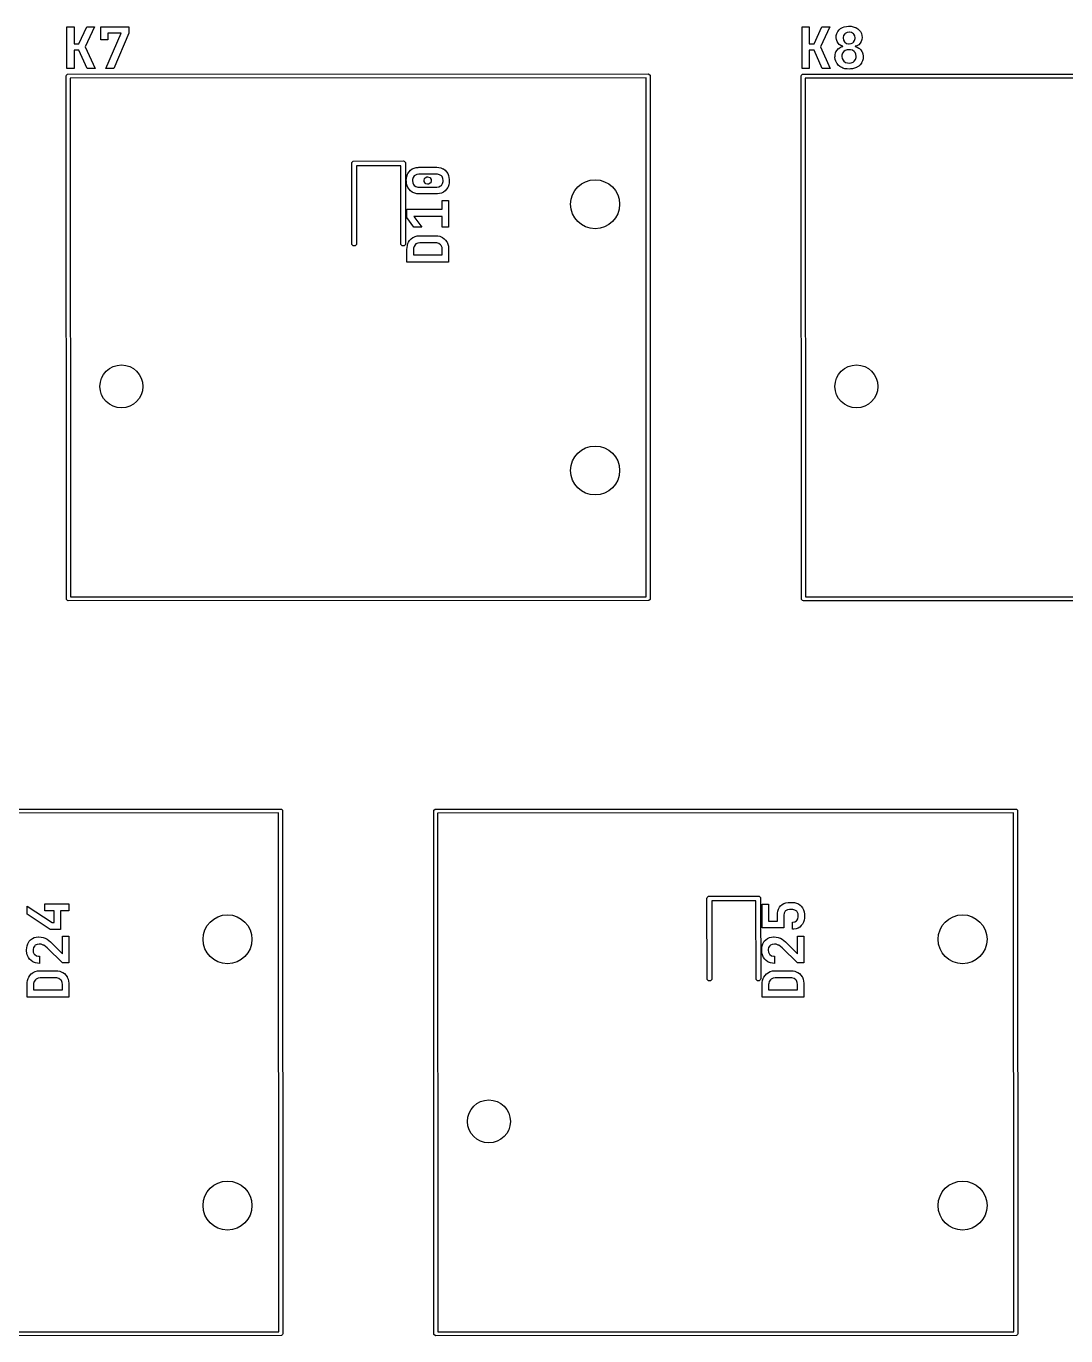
# Model space of a CAD drawing. Extents: x 0.7 to 11, y -6.1 to -1.6.
# Drawn here: x 5.341 to 6.344, y -2.939 to -1.676 of the extents above; entities that cross this region are included whole.
import ezdxf

# ---------------------------------------------------------------- set-up
doc = ezdxf.new("R2010")
doc.units = 0
doc.header["$MEASUREMENT"] = 0
doc.layers.add('BLACK', color=7, linetype='CONTINUOUS')

msp = doc.modelspace()

# ---------------------------------------------------------------- linework, layer by layer
at = {"layer": 'BLACK', "linetype": 'CONTINUOUS'}
for p, q in [((5.3806, -1.7171), (5.3806, -1.6769)), ((5.3806, -1.6769), (5.3875, -1.6769)), ((5.3875, -1.6769), (5.3875, -1.6933)), ((5.3922, -1.6933), (5.3999, -1.6769)), ((5.4073, -1.6769), (5.3983, -1.6961)), ((5.3999, -1.6769), (5.4073, -1.6769)), ((5.4132, -1.6895), (5.4132, -1.6769)), ((5.4132, -1.6769), (5.4403, -1.6769)), ((5.4403, -1.6769), (5.4403, -1.683)), ((6.0893, -1.7171), (6.0893, -1.6769)), ((6.0893, -1.6769), (6.0962, -1.6769)), ((6.0962, -1.6769), (6.0962, -1.6933)), ((6.1009, -1.6933), (6.1085, -1.6769)), ((6.116, -1.6769), (6.107, -1.6961)), ((6.1085, -1.6769), (6.116, -1.6769)), ((6.125, -1.68), (6.1265, -1.6787)), ((6.1265, -1.6787), (6.1282, -1.6777)), ((6.1282, -1.6777), (6.13, -1.677)), ((6.13, -1.677), (6.132, -1.6765)), ((6.132, -1.6765), (6.134, -1.6763)), ((6.134, -1.6763), (6.1346, -1.6763)), ((6.1346, -1.6763), (6.1367, -1.6764)), ((6.1367, -1.6764), (6.1387, -1.6768)), ((6.1387, -1.6768), (6.1406, -1.6775)), ((6.1406, -1.6775), (6.1412, -1.6777)), ((6.1412, -1.6777), (6.143, -1.6788)), ((6.143, -1.6788), (6.1445, -1.6801)), ((5.4201, -1.6895), (5.4132, -1.6895)), ((5.4182, -1.7171), (5.4329, -1.683)), ((5.4329, -1.683), (5.4201, -1.683)), ((5.4201, -1.683), (5.4201, -1.6895)), ((5.4403, -1.683), (5.4257, -1.7171)), ((6.1222, -1.6871), (6.1223, -1.6852)), ((6.1222, -1.6877), (6.1222, -1.6871)), ((6.1224, -1.6891), (6.1222, -1.6877)), ((6.1223, -1.6852), (6.1229, -1.6833)), ((6.123, -1.691), (6.1224, -1.6891)), ((6.1229, -1.6833), (6.1238, -1.6815)), ((6.124, -1.6928), (6.123, -1.691)), ((6.1238, -1.6815), (6.125, -1.68)), ((6.1293, -1.6853), (6.1289, -1.6872)), ((6.1289, -1.6872), (6.1289, -1.6877)), ((6.1289, -1.6877), (6.1292, -1.6897)), ((6.1292, -1.6897), (6.1302, -1.6915)), ((6.1305, -1.6836), (6.1293, -1.6853)), ((6.1302, -1.6915), (6.1305, -1.6918)), ((6.1309, -1.6833), (6.1305, -1.6836)), ((6.1305, -1.6918), (6.1322, -1.6929)), ((6.1327, -1.6823), (6.1309, -1.6833)), ((6.1346, -1.6821), (6.1327, -1.6823)), ((6.1351, -1.6821), (6.1346, -1.6821)), ((6.1371, -1.6825), (6.1351, -1.6821)), ((6.1388, -1.6836), (6.1371, -1.6825)), ((6.1383, -1.6923), (6.1388, -1.6918)), ((6.1391, -1.6839), (6.1388, -1.6836)), ((6.1388, -1.6918), (6.14, -1.6901)), ((6.1401, -1.6857), (6.1391, -1.6839)), ((6.14, -1.6901), (6.1404, -1.6882)), ((6.1404, -1.6877), (6.1401, -1.6857)), ((6.1404, -1.6882), (6.1404, -1.6877)), ((6.1445, -1.6801), (6.1456, -1.6815)), ((6.1464, -1.691), (6.1453, -1.6928)), ((6.1456, -1.6815), (6.1465, -1.6833)), ((6.147, -1.6891), (6.1464, -1.691)), ((6.1465, -1.6833), (6.147, -1.6852)), ((6.147, -1.6852), (6.1472, -1.6871)), ((6.1472, -1.6871), (6.147, -1.6891)), ((5.3875, -1.6933), (5.3922, -1.6933)), ((5.3922, -1.6993), (5.3875, -1.6993)), ((5.3875, -1.6993), (5.3875, -1.7171)), ((5.4001, -1.7171), (5.3922, -1.6993)), ((5.3983, -1.6961), (5.4078, -1.7171)), ((6.0962, -1.6933), (6.1009, -1.6933)), ((6.1009, -1.6993), (6.0962, -1.6993)), ((6.0962, -1.6993), (6.0962, -1.7171)), ((6.1088, -1.7171), (6.1009, -1.6993)), ((6.107, -1.6961), (6.1164, -1.7171)), ((6.1211, -1.7054), (6.1212, -1.7038)), ((6.1212, -1.7038), (6.1217, -1.7019)), ((6.1217, -1.7019), (6.122, -1.7012)), ((6.122, -1.7012), (6.123, -1.6995)), ((6.123, -1.6995), (6.1244, -1.698)), ((6.1251, -1.694), (6.124, -1.6928)), ((6.1244, -1.698), (6.1247, -1.6977)), ((6.1247, -1.6977), (6.1263, -1.6967)), ((6.1268, -1.6951), (6.1251, -1.694)), ((6.1263, -1.6967), (6.1282, -1.696)), ((6.1287, -1.6957), (6.1268, -1.6951)), ((6.1278, -1.7042), (6.1277, -1.7054)), ((6.1284, -1.7024), (6.1278, -1.7042)), ((6.1282, -1.696), (6.1287, -1.6959)), ((6.1297, -1.7007), (6.1284, -1.7024)), ((6.1287, -1.6959), (6.1287, -1.6957)), ((6.1308, -1.6999), (6.1297, -1.7007)), ((6.1327, -1.6992), (6.1308, -1.6999)), ((6.1322, -1.6929), (6.1342, -1.6934)), ((6.1346, -1.699), (6.1327, -1.6992)), ((6.1342, -1.6934), (6.1346, -1.6934)), ((6.1346, -1.6934), (6.1366, -1.6931)), ((6.1361, -1.6991), (6.1346, -1.699)), ((6.138, -1.6996), (6.1361, -1.6991)), ((6.1366, -1.6931), (6.1383, -1.6923)), ((6.1396, -1.7007), (6.138, -1.6996)), ((6.1404, -1.7016), (6.1396, -1.7007)), ((6.1413, -1.7034), (6.1404, -1.7016)), ((6.1421, -1.6953), (6.1406, -1.6957)), ((6.1406, -1.6957), (6.1406, -1.6959)), ((6.1406, -1.6959), (6.1425, -1.6964)), ((6.1416, -1.7054), (6.1413, -1.7034)), ((6.1439, -1.6942), (6.1421, -1.6953)), ((6.1425, -1.6964), (6.1442, -1.6974)), ((6.1453, -1.6928), (6.1439, -1.6942)), ((6.1442, -1.6974), (6.1446, -1.6977)), ((6.1446, -1.6977), (6.146, -1.6992)), ((6.146, -1.6992), (6.1471, -1.7008)), ((6.1471, -1.7008), (6.1473, -1.7012)), ((6.1473, -1.7012), (6.1479, -1.7031)), ((6.1479, -1.7031), (6.1482, -1.7051)), ((5.3875, -1.7171), (5.3806, -1.7171)), ((5.4078, -1.7171), (5.4001, -1.7171)), ((5.4257, -1.7171), (5.4182, -1.7171)), ((6.0962, -1.7171), (6.0893, -1.7171)), ((6.1164, -1.7171), (6.1088, -1.7171)), ((6.121, -1.7058), (6.1211, -1.7054)), ((6.121, -1.7062), (6.121, -1.7058)), ((6.1213, -1.7083), (6.121, -1.7062)), ((6.1219, -1.7102), (6.1213, -1.7083)), ((6.1228, -1.712), (6.1219, -1.7102)), ((6.123, -1.7123), (6.1228, -1.712)), ((6.1242, -1.7138), (6.123, -1.7123)), ((6.1258, -1.7151), (6.1242, -1.7138)), ((6.1276, -1.7162), (6.1258, -1.7151)), ((6.1287, -1.7167), (6.1276, -1.7162)), ((6.1277, -1.7054), (6.128, -1.7074)), ((6.128, -1.7074), (6.1289, -1.7092)), ((6.1306, -1.7173), (6.1287, -1.7167)), ((6.1289, -1.7092), (6.1297, -1.7101)), ((6.1297, -1.7101), (6.1313, -1.7112)), ((6.1313, -1.7112), (6.1332, -1.7117)), ((6.1332, -1.7117), (6.1347, -1.7119)), ((6.1347, -1.7119), (6.1366, -1.7116)), ((6.1366, -1.7116), (6.1385, -1.7109)), ((6.14, -1.7169), (6.138, -1.7174)), ((6.1385, -1.7109), (6.1396, -1.7101)), ((6.1396, -1.7101), (6.1409, -1.7084)), ((6.1418, -1.7162), (6.14, -1.7169)), ((6.1409, -1.7084), (6.1415, -1.7065)), ((6.1415, -1.7065), (6.1416, -1.7054)), ((6.1421, -1.716), (6.1418, -1.7162)), ((6.1439, -1.7149), (6.1421, -1.716)), ((6.1453, -1.7135), (6.1439, -1.7149)), ((6.1465, -1.712), (6.1453, -1.7135)), ((6.1467, -1.7116), (6.1465, -1.712)), ((6.1476, -1.7098), (6.1467, -1.7116)), ((6.1481, -1.7079), (6.1476, -1.7098)), ((6.1483, -1.7058), (6.1481, -1.7079)), ((6.1482, -1.7051), (6.1483, -1.7058)), ((5.3799, -1.7244), (5.3801, -1.7237)), ((5.3801, -2.2291), (5.3799, -1.7244)), ((5.3801, -1.7237), (5.3811, -1.7226)), ((5.3811, -1.7226), (5.9409, -1.7224)), ((5.939, -1.7262), (5.3837, -1.7264)), ((5.3837, -1.7264), (5.3839, -2.2265)), ((5.9391, -2.2264), (5.939, -1.7262)), ((5.9409, -1.7224), (5.9417, -1.7226)), ((5.9417, -1.7226), (5.9428, -1.7237)), ((5.9428, -1.7237), (5.9429, -2.2283)), ((6.0886, -1.7244), (6.0887, -1.7237)), ((6.0887, -2.2291), (6.0886, -1.7244)), ((6.0887, -1.7237), (6.0898, -1.7226)), ((6.0898, -1.7226), (6.6496, -1.7224)), ((6.6476, -1.7262), (6.0924, -1.7264)), ((6.0924, -1.7264), (6.0925, -2.2265)), ((6.1327, -1.7176), (6.1306, -1.7173)), ((6.1346, -1.7177), (6.1327, -1.7176)), ((6.1359, -1.7176), (6.1346, -1.7177)), ((6.138, -1.7174), (6.1359, -1.7176)), ((5.6551, -1.8087), (5.6553, -1.8078)), ((5.6553, -1.8867), (5.6551, -1.8087)), ((5.6553, -1.8078), (5.6566, -1.8065)), ((5.6566, -1.8065), (5.7047, -1.8063)), ((5.7024, -1.8109), (5.6597, -1.811)), ((5.6597, -1.811), (5.6598, -1.8858)), ((5.7025, -1.8867), (5.7024, -1.8109)), ((5.7047, -1.8063), (5.7056, -1.8065)), ((5.7056, -1.8065), (5.7069, -1.8078)), ((5.7069, -1.8078), (5.7071, -1.8858)), ((5.7093, -1.8184), (5.7104, -1.8168)), ((5.7104, -1.8168), (5.7118, -1.8152)), ((5.7118, -1.8152), (5.7135, -1.814)), ((5.7135, -1.814), (5.7153, -1.8132)), ((5.7153, -1.8132), (5.7172, -1.8127)), ((5.7172, -1.8127), (5.7192, -1.8125)), ((5.7192, -1.8125), (5.7198, -1.8124)), ((5.7198, -1.8124), (5.7372, -1.8124)), ((5.7372, -1.8124), (5.7391, -1.8126)), ((5.7391, -1.8126), (5.7411, -1.813)), ((5.7411, -1.813), (5.743, -1.8137)), ((5.743, -1.8137), (5.7435, -1.814)), ((5.7435, -1.814), (5.7452, -1.8152)), ((5.7452, -1.8152), (5.7466, -1.8168)), ((5.7466, -1.8168), (5.7477, -1.8184)), ((5.7078, -1.8252), (5.7079, -1.8231)), ((5.7079, -1.8262), (5.7078, -1.8252)), ((5.7078, -1.8252), (5.7078, -1.8252)), ((5.7079, -1.8231), (5.7083, -1.8211)), ((5.7081, -1.8282), (5.7079, -1.8262)), ((5.7085, -1.8301), (5.7081, -1.8282)), ((5.7083, -1.8211), (5.709, -1.8191)), ((5.7093, -1.832), (5.7085, -1.8301)), ((5.709, -1.8191), (5.7093, -1.8184)), ((5.7143, -1.8223), (5.7138, -1.8243)), ((5.7138, -1.8243), (5.7138, -1.8252)), ((5.7138, -1.8252), (5.714, -1.8272)), ((5.714, -1.8272), (5.7148, -1.829)), ((5.7154, -1.8206), (5.7143, -1.8223)), ((5.7148, -1.829), (5.7154, -1.8298)), ((5.716, -1.8202), (5.7154, -1.8206)), ((5.7154, -1.8298), (5.7171, -1.8309)), ((5.7178, -1.8192), (5.716, -1.8202)), ((5.7198, -1.8189), (5.7178, -1.8192)), ((5.7372, -1.8189), (5.7198, -1.8189)), ((5.725, -1.8252), (5.7254, -1.8233)), ((5.725, -1.8261), (5.725, -1.8252)), ((5.7258, -1.8278), (5.725, -1.8261)), ((5.7254, -1.8233), (5.7258, -1.8226)), ((5.7258, -1.8226), (5.7276, -1.8216)), ((5.7265, -1.8284), (5.7258, -1.8278)), ((5.7283, -1.8288), (5.7265, -1.8284)), ((5.7276, -1.8216), (5.7283, -1.8216)), ((5.7283, -1.8216), (5.7303, -1.8221)), ((5.7292, -1.8288), (5.7283, -1.8288)), ((5.7309, -1.8278), (5.7292, -1.8288)), ((5.7303, -1.8221), (5.7309, -1.8226)), ((5.7309, -1.8226), (5.7318, -1.8243)), ((5.7314, -1.8272), (5.7309, -1.8278)), ((5.7318, -1.8252), (5.7314, -1.8272)), ((5.7318, -1.8243), (5.7318, -1.8252)), ((5.738, -1.819), (5.7372, -1.8189)), ((5.7399, -1.8195), (5.738, -1.819)), ((5.7391, -1.8312), (5.7409, -1.8304)), ((5.7416, -1.8206), (5.7399, -1.8195)), ((5.7409, -1.8304), (5.7416, -1.8298)), ((5.7422, -1.8214), (5.7416, -1.8206)), ((5.7416, -1.8298), (5.7427, -1.8281)), ((5.743, -1.8232), (5.7422, -1.8214)), ((5.7427, -1.8281), (5.7432, -1.8261)), ((5.7432, -1.8252), (5.743, -1.8232)), ((5.7432, -1.8261), (5.7432, -1.8252)), ((5.7477, -1.8184), (5.7485, -1.8203)), ((5.7487, -1.8293), (5.748, -1.8312)), ((5.7485, -1.8203), (5.7489, -1.8222)), ((5.7491, -1.8273), (5.7487, -1.8293)), ((5.7489, -1.8222), (5.7491, -1.8242)), ((5.7491, -1.8242), (5.7492, -1.8252)), ((5.7492, -1.8252), (5.7491, -1.8273)), ((5.7104, -1.8336), (5.7093, -1.832)), ((5.7118, -1.8352), (5.7104, -1.8336)), ((5.7135, -1.8364), (5.7118, -1.8352)), ((5.714, -1.8367), (5.7135, -1.8364)), ((5.7159, -1.8374), (5.714, -1.8367)), ((5.7179, -1.8379), (5.7159, -1.8374)), ((5.7171, -1.8309), (5.719, -1.8314)), ((5.7198, -1.838), (5.7179, -1.8379)), ((5.719, -1.8314), (5.7198, -1.8315)), ((5.7198, -1.8315), (5.7372, -1.8315)), ((5.7372, -1.838), (5.7198, -1.838)), ((5.7372, -1.8315), (5.7391, -1.8312)), ((5.7378, -1.838), (5.7372, -1.838)), ((5.7397, -1.8378), (5.7378, -1.838)), ((5.7417, -1.8372), (5.7397, -1.8378)), ((5.7435, -1.8364), (5.7417, -1.8372)), ((5.7452, -1.8352), (5.7435, -1.8364)), ((5.7466, -1.8336), (5.7452, -1.8352)), ((5.7477, -1.832), (5.7466, -1.8336)), ((5.748, -1.8312), (5.7477, -1.832)), ((5.7084, -1.8609), (5.7084, -1.8528)), ((5.7084, -1.8528), (5.7424, -1.8528)), ((5.7424, -1.8528), (5.7424, -1.8444)), ((5.7424, -1.8444), (5.7486, -1.8444)), ((5.7486, -1.8444), (5.7486, -1.8702)), ((5.7151, -1.8702), (5.7084, -1.8609)), ((5.7424, -1.8597), (5.7151, -1.8597)), ((5.7151, -1.8597), (5.7228, -1.8702)), ((5.7424, -1.8702), (5.7424, -1.8597)), ((5.7124, -1.8814), (5.714, -1.8802)), ((5.714, -1.8802), (5.7143, -1.88)), ((5.7143, -1.88), (5.7162, -1.8791)), ((5.7228, -1.8702), (5.7151, -1.8702)), ((5.7162, -1.8791), (5.7182, -1.8786)), ((5.7182, -1.8786), (5.7202, -1.8783)), ((5.7202, -1.8783), (5.7209, -1.8783)), ((5.7209, -1.8783), (5.736, -1.8783)), ((5.736, -1.8783), (5.7381, -1.8784)), ((5.7381, -1.8784), (5.74, -1.8788)), ((5.74, -1.8788), (5.7419, -1.8796)), ((5.7419, -1.8796), (5.7427, -1.88)), ((5.7486, -1.8702), (5.7424, -1.8702)), ((5.7427, -1.88), (5.7443, -1.8812)), ((5.7443, -1.8812), (5.7457, -1.8826)), ((5.6566, -1.888), (5.6553, -1.8867)), ((5.6584, -1.888), (5.6566, -1.888)), ((5.6597, -1.8867), (5.6584, -1.888)), ((5.6598, -1.8858), (5.6597, -1.8867)), ((5.7038, -1.888), (5.7025, -1.8867)), ((5.7056, -1.888), (5.7038, -1.888)), ((5.7069, -1.8867), (5.7056, -1.888)), ((5.7071, -1.8858), (5.7069, -1.8867)), ((5.7084, -1.8917), (5.7085, -1.8898)), ((5.7084, -1.9037), (5.7084, -1.8917)), ((5.7085, -1.8898), (5.7088, -1.8877)), ((5.7088, -1.8877), (5.7094, -1.8858)), ((5.7094, -1.8858), (5.7099, -1.8847)), ((5.7099, -1.8847), (5.711, -1.8829)), ((5.711, -1.8829), (5.7124, -1.8814)), ((5.7147, -1.8905), (5.7146, -1.8917)), ((5.7146, -1.8917), (5.7146, -1.8968)), ((5.7152, -1.8886), (5.7147, -1.8905)), ((5.7163, -1.887), (5.7152, -1.8886)), ((5.7171, -1.8863), (5.7163, -1.887)), ((5.7189, -1.8855), (5.7171, -1.8863)), ((5.7209, -1.8852), (5.7189, -1.8855)), ((5.736, -1.8852), (5.7209, -1.8852)), ((5.7371, -1.8853), (5.736, -1.8852)), ((5.7391, -1.8858), (5.7371, -1.8853)), ((5.7407, -1.887), (5.7391, -1.8858)), ((5.7414, -1.8878), (5.7407, -1.887)), ((5.7422, -1.8897), (5.7414, -1.8878)), ((5.7424, -1.8917), (5.7422, -1.8897)), ((5.7424, -1.8968), (5.7424, -1.8917)), ((5.7457, -1.8826), (5.7469, -1.8843)), ((5.7469, -1.8843), (5.7471, -1.8847)), ((5.7471, -1.8847), (5.7478, -1.8864)), ((5.7478, -1.8864), (5.7483, -1.8884)), ((5.7483, -1.8884), (5.7486, -1.8905)), ((5.7486, -1.8905), (5.7486, -1.8917)), ((5.7486, -1.8917), (5.7486, -1.9037)), ((5.7486, -1.9037), (5.7084, -1.9037)), ((5.7146, -1.8968), (5.7424, -1.8968)), ((5.3811, -2.2302), (5.3801, -2.2291)), ((5.3819, -2.2303), (5.3811, -2.2302)), ((5.9417, -2.2302), (5.3819, -2.2303)), ((5.3839, -2.2265), (5.9391, -2.2264)), ((5.9428, -2.2291), (5.9417, -2.2302)), ((5.9429, -2.2283), (5.9428, -2.2291)), ((6.0898, -2.2302), (6.0887, -2.2291)), ((6.0906, -2.2303), (6.0898, -2.2302)), ((6.6504, -2.2302), (6.0906, -2.2303)), ((6.0925, -2.2265), (6.6478, -2.2264)), ((5.0268, -2.4313), (5.5866, -2.4311)), ((5.5846, -2.4349), (5.0294, -2.435)), ((5.5848, -2.935), (5.5846, -2.4349)), ((5.5866, -2.4311), (5.5874, -2.4313)), ((5.5874, -2.4313), (5.5884, -2.4323)), ((5.5884, -2.4323), (5.5886, -2.937)), ((5.7343, -2.4331), (5.7344, -2.4323)), ((5.7344, -2.9378), (5.7343, -2.4331)), ((5.7344, -2.4323), (5.7355, -2.4313)), ((5.7355, -2.4313), (6.2953, -2.4311)), ((6.2933, -2.4349), (5.738, -2.435)), ((5.738, -2.435), (5.7382, -2.9352)), ((6.2935, -2.935), (6.2933, -2.4349)), ((6.2953, -2.4311), (6.296, -2.4313)), ((6.296, -2.4313), (6.2971, -2.4323)), ((6.2971, -2.4323), (6.2972, -2.937)), ((5.3422, -2.5323), (5.3422, -2.5246)), ((5.3422, -2.5246), (5.3663, -2.5406)), ((5.3593, -2.5293), (5.3593, -2.5224)), ((5.3593, -2.5224), (5.3825, -2.5224)), ((5.3825, -2.5224), (5.3825, -2.5293)), ((5.9976, -2.5173), (5.9978, -2.5164)), ((5.9978, -2.5954), (5.9976, -2.5173)), ((5.9978, -2.5164), (5.9991, -2.5151)), ((5.9991, -2.5151), (6.0472, -2.515)), ((6.0449, -2.5195), (6.0022, -2.5197)), ((6.0022, -2.5197), (6.0024, -2.5945)), ((6.0451, -2.5954), (6.0449, -2.5195)), ((6.0472, -2.515), (6.0481, -2.5151)), ((6.0481, -2.5151), (6.0494, -2.5164)), ((6.0494, -2.5164), (6.0496, -2.5945)), ((6.0509, -2.5456), (6.0509, -2.5227)), ((6.0509, -2.5227), (6.0571, -2.5227)), ((6.0571, -2.5227), (6.0571, -2.5391)), ((6.0676, -2.5258), (6.0686, -2.5245)), ((6.0686, -2.5245), (6.0701, -2.5232)), ((6.0701, -2.5232), (6.0718, -2.5222)), ((6.0718, -2.5222), (6.0737, -2.5216)), ((6.0737, -2.5216), (6.0759, -2.5213)), ((6.0759, -2.5213), (6.0773, -2.5212)), ((6.0773, -2.5212), (6.08, -2.5212)), ((6.08, -2.5212), (6.0819, -2.5213)), ((6.0819, -2.5213), (6.084, -2.5218)), ((6.084, -2.5218), (6.0859, -2.5226)), ((6.0859, -2.5226), (6.0875, -2.5237)), ((6.0875, -2.5237), (6.0885, -2.5247)), ((6.0885, -2.5247), (6.0898, -2.5263)), ((5.3645, -2.5471), (5.3422, -2.5323)), ((5.3684, -2.5293), (5.3593, -2.5293)), ((5.3684, -2.5406), (5.3684, -2.5293)), ((5.3825, -2.5293), (5.3745, -2.5293)), ((5.3745, -2.5293), (5.3745, -2.5471)), ((6.0655, -2.5336), (6.0656, -2.5315)), ((6.0655, -2.5391), (6.0655, -2.5336)), ((6.0656, -2.5315), (6.066, -2.5296)), ((6.066, -2.5296), (6.0666, -2.5275)), ((6.0666, -2.5275), (6.0676, -2.5258)), ((6.072, -2.5314), (6.0716, -2.5333)), ((6.0716, -2.5333), (6.0716, -2.534)), ((6.0716, -2.534), (6.0716, -2.5456)), ((6.0731, -2.5296), (6.072, -2.5314)), ((6.0735, -2.5293), (6.0731, -2.5296)), ((6.0753, -2.5284), (6.0735, -2.5293)), ((6.0773, -2.5281), (6.0753, -2.5284)), ((6.08, -2.5281), (6.0773, -2.5281)), ((6.0804, -2.5281), (6.08, -2.5281)), ((6.0825, -2.5286), (6.0804, -2.5281)), ((6.0842, -2.5297), (6.0825, -2.5286)), ((6.0847, -2.5303), (6.0842, -2.5297)), ((6.0842, -2.5385), (6.0852, -2.5368)), ((6.0855, -2.5321), (6.0847, -2.5303)), ((6.0852, -2.5368), (6.0856, -2.5349)), ((6.0857, -2.5341), (6.0855, -2.5321)), ((6.0856, -2.5349), (6.0857, -2.5341)), ((6.0898, -2.5263), (6.0907, -2.5282)), ((6.0907, -2.5282), (6.0913, -2.5303)), ((6.0913, -2.5303), (6.0916, -2.5323)), ((6.0916, -2.5362), (6.0913, -2.5382)), ((6.0916, -2.5323), (6.0917, -2.5341)), ((6.0917, -2.5341), (6.0916, -2.5362)), ((5.3745, -2.5471), (5.3645, -2.5471)), ((5.3663, -2.5406), (5.3684, -2.5406)), ((6.0716, -2.5456), (6.0509, -2.5456)), ((6.0571, -2.5391), (6.0655, -2.5391)), ((6.0801, -2.5401), (6.0822, -2.5398)), ((6.0801, -2.547), (6.0801, -2.5401)), ((6.0814, -2.547), (6.0801, -2.547)), ((6.0835, -2.5466), (6.0814, -2.547)), ((6.0822, -2.5398), (6.0839, -2.5388)), ((6.0854, -2.5459), (6.0835, -2.5466)), ((6.0839, -2.5388), (6.0842, -2.5385)), ((6.0871, -2.5449), (6.0854, -2.5459)), ((6.0886, -2.5435), (6.0871, -2.5449)), ((6.0896, -2.5421), (6.0886, -2.5435)), ((6.0906, -2.5403), (6.0896, -2.5421)), ((6.0913, -2.5382), (6.0906, -2.5403)), ((5.3418, -2.5649), (5.3422, -2.563)), ((5.3422, -2.563), (5.3428, -2.561)), ((5.3428, -2.561), (5.3432, -2.5603)), ((5.3432, -2.5603), (5.3442, -2.5586)), ((5.3442, -2.5586), (5.3456, -2.5571)), ((5.3456, -2.5571), (5.3473, -2.5559)), ((5.3473, -2.5559), (5.3491, -2.555)), ((5.3496, -2.5629), (5.3484, -2.5645)), ((5.3491, -2.555), (5.351, -2.5545)), ((5.3501, -2.5624), (5.3496, -2.5629)), ((5.3519, -2.5616), (5.3501, -2.5624)), ((5.351, -2.5545), (5.3532, -2.5543)), ((5.3539, -2.5613), (5.3519, -2.5616)), ((5.3532, -2.5543), (5.3536, -2.5543)), ((5.3536, -2.5543), (5.3557, -2.5545)), ((5.3558, -2.5615), (5.3539, -2.5613)), ((5.3557, -2.5545), (5.3576, -2.5549)), ((5.3577, -2.5622), (5.3558, -2.5615)), ((5.3576, -2.5549), (5.3596, -2.5557)), ((5.3582, -2.5625), (5.3577, -2.5622)), ((5.3599, -2.5636), (5.3582, -2.5625)), ((5.3596, -2.5557), (5.3597, -2.5557)), ((5.3597, -2.5557), (5.3615, -2.5567)), ((5.3615, -2.5567), (5.3631, -2.5578)), ((5.3631, -2.5578), (5.3647, -2.5592)), ((5.3647, -2.5592), (5.3662, -2.5606)), ((5.3662, -2.5606), (5.3762, -2.5707)), ((5.3762, -2.5707), (5.3762, -2.5538)), ((5.3762, -2.5538), (5.3825, -2.5538)), ((5.3825, -2.5538), (5.3825, -2.5794)), ((6.0505, -2.5649), (6.0508, -2.563)), ((6.0508, -2.563), (6.0515, -2.561)), ((6.0515, -2.561), (6.0518, -2.5603)), ((6.0518, -2.5603), (6.0529, -2.5586)), ((6.0529, -2.5586), (6.0543, -2.5571)), ((6.0543, -2.5571), (6.056, -2.5559)), ((6.056, -2.5559), (6.0578, -2.555)), ((6.0582, -2.5629), (6.0571, -2.5645)), ((6.0578, -2.555), (6.0597, -2.5545)), ((6.0588, -2.5624), (6.0582, -2.5629)), ((6.0606, -2.5616), (6.0588, -2.5624)), ((6.0597, -2.5545), (6.0618, -2.5543)), ((6.0626, -2.5613), (6.0606, -2.5616)), ((6.0618, -2.5543), (6.0623, -2.5543)), ((6.0623, -2.5543), (6.0644, -2.5545)), ((6.0645, -2.5615), (6.0626, -2.5613)), ((6.0644, -2.5545), (6.0663, -2.5549)), ((6.0663, -2.5622), (6.0645, -2.5615)), ((6.0663, -2.5549), (6.0682, -2.5557)), ((6.0669, -2.5625), (6.0663, -2.5622)), ((6.0686, -2.5636), (6.0669, -2.5625)), ((6.0682, -2.5557), (6.0684, -2.5557)), ((6.0684, -2.5557), (6.0702, -2.5567)), ((6.0702, -2.5567), (6.0718, -2.5578)), ((6.0718, -2.5578), (6.0734, -2.5592)), ((6.0734, -2.5592), (6.0749, -2.5606)), ((6.0749, -2.5606), (6.0849, -2.5707)), ((6.0849, -2.5707), (6.0849, -2.5538)), ((6.0849, -2.5538), (6.0911, -2.5538)), ((6.0911, -2.5538), (6.0911, -2.5794)), ((5.3417, -2.567), (5.3418, -2.5649)), ((5.3417, -2.5679), (5.3417, -2.567)), ((5.3419, -2.5699), (5.3417, -2.5679)), ((5.3424, -2.5718), (5.3419, -2.5699)), ((5.3433, -2.5737), (5.3424, -2.5718)), ((5.3435, -2.5741), (5.3433, -2.5737)), ((5.3446, -2.5757), (5.3435, -2.5741)), ((5.346, -2.5771), (5.3446, -2.5757)), ((5.3484, -2.5645), (5.3479, -2.5665)), ((5.3479, -2.5665), (5.3479, -2.5671)), ((5.3479, -2.5671), (5.3482, -2.5691)), ((5.3482, -2.5691), (5.3491, -2.5709)), ((5.3491, -2.5709), (5.3496, -2.5715)), ((5.3496, -2.5715), (5.3513, -2.5726)), ((5.3513, -2.5726), (5.3533, -2.5731)), ((5.3533, -2.5731), (5.3542, -2.5731)), ((5.3542, -2.5731), (5.3542, -2.58)), ((5.3615, -2.5649), (5.3599, -2.5636)), ((5.3763, -2.5794), (5.3615, -2.5649)), ((6.0504, -2.567), (6.0505, -2.5649)), ((6.0504, -2.5679), (6.0504, -2.567)), ((6.0506, -2.5699), (6.0504, -2.5679)), ((6.0511, -2.5718), (6.0506, -2.5699)), ((6.0519, -2.5737), (6.0511, -2.5718)), ((6.0521, -2.5741), (6.0519, -2.5737)), ((6.0533, -2.5757), (6.0521, -2.5741)), ((6.0547, -2.5771), (6.0533, -2.5757)), ((6.0566, -2.5665), (6.0565, -2.5671)), ((6.0565, -2.5671), (6.0568, -2.5691)), ((6.0571, -2.5645), (6.0566, -2.5665)), ((6.0568, -2.5691), (6.0578, -2.5709)), ((6.0578, -2.5709), (6.0583, -2.5715)), ((6.0583, -2.5715), (6.06, -2.5726)), ((6.06, -2.5726), (6.062, -2.5731)), ((6.062, -2.5731), (6.0629, -2.5731)), ((6.0629, -2.5731), (6.0629, -2.58)), ((6.0701, -2.5649), (6.0686, -2.5636)), ((6.0849, -2.5794), (6.0701, -2.5649)), ((5.3476, -2.5783), (5.346, -2.5771)), ((5.3483, -2.5787), (5.3476, -2.5783)), ((5.3482, -2.5887), (5.35, -2.5878)), ((5.3503, -2.5794), (5.3483, -2.5787)), ((5.35, -2.5878), (5.3521, -2.5872)), ((5.3521, -2.5798), (5.3503, -2.5794)), ((5.3542, -2.58), (5.3521, -2.5798)), ((5.3521, -2.5872), (5.3541, -2.587)), ((5.3541, -2.587), (5.3548, -2.587)), ((5.3548, -2.587), (5.3699, -2.587)), ((5.3699, -2.587), (5.3719, -2.5871)), ((5.3719, -2.5871), (5.3738, -2.5875)), ((5.3738, -2.5875), (5.3758, -2.5883)), ((5.3758, -2.5883), (5.3765, -2.5887)), ((5.3825, -2.5794), (5.3763, -2.5794)), ((6.0563, -2.5783), (6.0547, -2.5771)), ((6.057, -2.5787), (6.0563, -2.5783)), ((6.0568, -2.5887), (6.0587, -2.5878)), ((6.0589, -2.5794), (6.057, -2.5787)), ((6.0587, -2.5878), (6.0607, -2.5872)), ((6.0608, -2.5798), (6.0589, -2.5794)), ((6.0607, -2.5872), (6.0628, -2.587)), ((6.0629, -2.58), (6.0608, -2.5798)), ((6.0628, -2.587), (6.0635, -2.587)), ((6.0635, -2.587), (6.0785, -2.587)), ((6.0785, -2.587), (6.0806, -2.5871)), ((6.0806, -2.5871), (6.0825, -2.5875)), ((6.0825, -2.5875), (6.0844, -2.5883)), ((6.0844, -2.5883), (6.0852, -2.5887)), ((6.0911, -2.5794), (6.0849, -2.5794)), ((5.3422, -2.6004), (5.3423, -2.5984)), ((5.3422, -2.6124), (5.3422, -2.6004)), ((5.3423, -2.5984), (5.3427, -2.5964)), ((5.3427, -2.5964), (5.3433, -2.5945)), ((5.3433, -2.5945), (5.3438, -2.5933)), ((5.3438, -2.5933), (5.3449, -2.5916)), ((5.3449, -2.5916), (5.3462, -2.5901)), ((5.3462, -2.5901), (5.3478, -2.5889)), ((5.3478, -2.5889), (5.3482, -2.5887)), ((5.3485, -2.5992), (5.3484, -2.6004)), ((5.3484, -2.6004), (5.3484, -2.6055)), ((5.349, -2.5973), (5.3485, -2.5992)), ((5.3502, -2.5957), (5.349, -2.5973)), ((5.351, -2.595), (5.3502, -2.5957)), ((5.3528, -2.5941), (5.351, -2.595)), ((5.3548, -2.5939), (5.3528, -2.5941)), ((5.3699, -2.5939), (5.3548, -2.5939)), ((5.3709, -2.5939), (5.3699, -2.5939)), ((5.3729, -2.5945), (5.3709, -2.5939)), ((5.3745, -2.5957), (5.3729, -2.5945)), ((5.3752, -2.5965), (5.3745, -2.5957)), ((5.3761, -2.5983), (5.3752, -2.5965)), ((5.3763, -2.6004), (5.3761, -2.5983)), ((5.3763, -2.6055), (5.3763, -2.6004)), ((5.3765, -2.5887), (5.3782, -2.5898)), ((5.3782, -2.5898), (5.3796, -2.5913)), ((5.3796, -2.5913), (5.3807, -2.5929)), ((5.3807, -2.5929), (5.3809, -2.5933)), ((5.3809, -2.5933), (5.3817, -2.5951)), ((5.3817, -2.5951), (5.3822, -2.597)), ((5.3822, -2.597), (5.3824, -2.5991)), ((5.3824, -2.5991), (5.3825, -2.6004)), ((5.3825, -2.6004), (5.3825, -2.6124)), ((5.9991, -2.5967), (5.9978, -2.5954)), ((6.0009, -2.5967), (5.9991, -2.5967)), ((6.0022, -2.5954), (6.0009, -2.5967)), ((6.0024, -2.5945), (6.0022, -2.5954)), ((6.0463, -2.5967), (6.0451, -2.5954)), ((6.0481, -2.5967), (6.0463, -2.5967)), ((6.0494, -2.5954), (6.0481, -2.5967)), ((6.0496, -2.5945), (6.0494, -2.5954)), ((6.0509, -2.6004), (6.051, -2.5984)), ((6.0509, -2.6124), (6.0509, -2.6004)), ((6.051, -2.5984), (6.0513, -2.5964)), ((6.0513, -2.5964), (6.0519, -2.5945)), ((6.0519, -2.5945), (6.0525, -2.5933)), ((6.0525, -2.5933), (6.0536, -2.5916)), ((6.0536, -2.5916), (6.0549, -2.5901)), ((6.0549, -2.5901), (6.0565, -2.5889)), ((6.0565, -2.5889), (6.0568, -2.5887)), ((6.0572, -2.5992), (6.0571, -2.6004)), ((6.0571, -2.6004), (6.0571, -2.6055)), ((6.0577, -2.5973), (6.0572, -2.5992)), ((6.0588, -2.5957), (6.0577, -2.5973)), ((6.0596, -2.595), (6.0588, -2.5957)), ((6.0614, -2.5941), (6.0596, -2.595)), ((6.0635, -2.5939), (6.0614, -2.5941)), ((6.0785, -2.5939), (6.0635, -2.5939)), ((6.0796, -2.5939), (6.0785, -2.5939)), ((6.0816, -2.5945), (6.0796, -2.5939)), ((6.0832, -2.5957), (6.0816, -2.5945)), ((6.0839, -2.5965), (6.0832, -2.5957)), ((6.0847, -2.5983), (6.0839, -2.5965)), ((6.085, -2.6004), (6.0847, -2.5983)), ((6.085, -2.6055), (6.085, -2.6004)), ((6.0852, -2.5887), (6.0868, -2.5898)), ((6.0868, -2.5898), (6.0882, -2.5913)), ((6.0882, -2.5913), (6.0894, -2.5929)), ((6.0894, -2.5929), (6.0896, -2.5933)), ((6.0896, -2.5933), (6.0903, -2.5951)), ((6.0903, -2.5951), (6.0908, -2.597)), ((6.0908, -2.597), (6.0911, -2.5991)), ((6.0911, -2.5991), (6.0911, -2.6004)), ((6.0911, -2.6004), (6.0911, -2.6124)), ((5.3825, -2.6124), (5.3422, -2.6124)), ((5.3484, -2.6055), (5.3763, -2.6055)), ((6.0911, -2.6124), (6.0509, -2.6124)), ((6.0571, -2.6055), (6.085, -2.6055)), ((5.5874, -2.9388), (5.0276, -2.939)), ((5.0295, -2.9352), (5.5848, -2.935)), ((5.5884, -2.9378), (5.5874, -2.9388)), ((5.5886, -2.937), (5.5884, -2.9378)), ((5.7355, -2.9388), (5.7344, -2.9378)), ((5.7362, -2.939), (5.7355, -2.9388)), ((6.296, -2.9388), (5.7362, -2.939)), ((5.7382, -2.9352), (6.2935, -2.935)), ((6.2971, -2.9378), (6.296, -2.9388)), ((6.2972, -2.937), (6.2971, -2.9378))]:
    msp.add_line(p, q, dxfattribs=at)
at = {"layer": 'BLACK'}
for centre, radius in [((5.8898, -1.848), 0.0236), ((5.4331, -2.0236), 0.0207), ((6.1417, -2.0236), 0.0207), ((5.8898, -2.1047), 0.0236), ((5.5354, -2.5567), 0.0236), ((6.2441, -2.5567), 0.0236), ((5.7874, -2.7323), 0.0207), ((5.5354, -2.8134), 0.0236), ((6.2441, -2.8134), 0.0236)]:
    msp.add_circle(centre, radius, dxfattribs=at)

doc.saveas('drawing.dxf')
